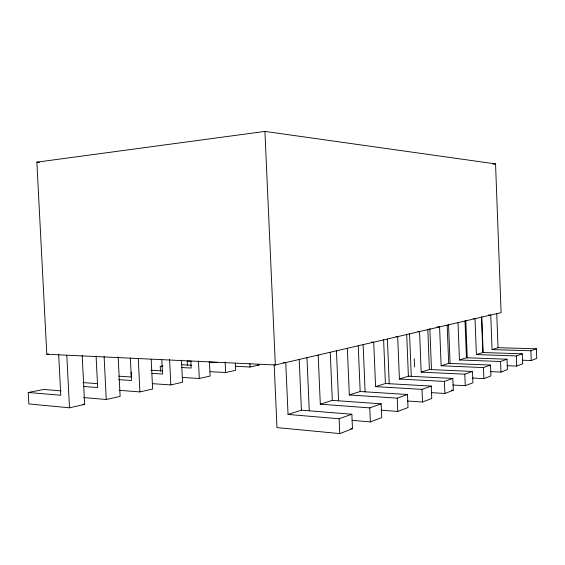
<?xml version="1.0" encoding="UTF-8"?>
<svg xmlns="http://www.w3.org/2000/svg" width="565" height="565" viewBox="0 0 565 565"><rect width="100%" height="100%" fill="white"/><g stroke="black" fill="none" stroke-linecap="round" stroke-linejoin="round"><path stroke-width="0.85" d="M274.166 364.672L276.977 427.606L339.763 433.588L352.468 428.743L351.854 414.237L301.42 410.183L288.044 414.435L285.749 362.575L283.242 362.462M352.115 420.367L370.365 421.914L381.728 417.577L381.163 403.841L332.319 400.366L320.306 404.18L318.18 355.053M381.071 410.183L397.788 411.447L408.015 407.549L407.485 394.511L360.173 391.51L349.325 394.963L347.348 348.287M407.556 401.009L422.5 402.019L431.752 398.495L431.257 386.086L385.415 383.494L375.57 386.622L373.726 342.171L371.254 342.108M431.695 392.675L444.888 393.48L453.292 390.274L452.833 378.437L408.389 376.191L399.413 379.044L397.689 336.613L395.959 336.578M452.925 385.026L465.256 385.704L472.933 382.78L472.495 371.459L429.393 369.517L421.179 372.123L419.555 331.542L417.874 331.514M472.58 378.041L483.88 378.607L490.914 375.923L490.505 365.075L448.674 363.387L441.124 365.788L439.591 326.895L437.141 326.86M490.484 371.615L500.964 372.088L507.434 369.616L507.045 359.213L466.429 357.751L459.465 359.962L458.017 322.622M507.024 365.696L516.692 366.085L522.66 363.804L522.293 353.803L482.828 352.532L476.394 354.58L475.024 318.681L473.336 318.667M522.526 360.223L531.22 360.541L536.75 358.429L536.404 348.803L498.033 347.701L492.066 349.601L490.759 315.037L488.294 315.016M288.044 414.435L339.127 418.75L351.854 414.237M320.306 404.18L369.778 407.881L381.163 403.841M349.325 394.963L397.244 398.141L407.485 394.511M375.57 386.622L421.991 389.37L431.257 386.086M399.413 379.044L444.408 381.417L452.833 378.437M421.179 372.123L464.811 374.185L472.495 371.459M441.124 365.788L483.456 367.575L490.505 365.075M459.465 359.962L500.562 361.508L507.045 359.213M476.394 354.58L516.318 355.929L522.293 353.803M492.066 349.601L530.867 350.766L536.404 348.803M275.332 364.99L501.106 312.636L495.547 163.907L264.914 131.412L36.859 162.155L46.803 354.241L275.332 364.99L264.914 131.412M61.105 390.867L43.597 389.462L28.25 392.491L28.85 403.94L69.488 407.817L84.658 404.392L82.186 355.562M83.528 397.576L106.262 399.512L120.126 396.376L118.17 356.939M119.187 390.337L139.908 391.905L152.628 389.031L151.194 359.474M152.536 383.677L170.814 384.92L182.53 382.272L181.478 360.251M182.636 377.469L199.297 378.486L210.116 376.043L209.46 361.967M210.095 371.678L225.633 372.533L235.662 370.266L235.337 363.217M235.287 366.282L250.062 367.017L259.377 364.912L257.647 364.828M160.474 371.269L160.241 366.41L162.798 365.901M46.803 354.241L48.541 353.965M492.92 164.147L495.547 163.907M191.556 361.282L187.206 361.077L187.411 365.336M208.951 362.101L217.645 362.518M181.845 364.75L191.507 365.237M160.241 366.41L162.819 366.544M181.711 367.54L191.161 368.041L190.836 361.148M150.897 370.237L162.162 370.873M451.555 390.168L453.292 390.274M152.063 373.394L162.522 374.016L161.844 360.004M118.763 376.212L131.066 376.989M118.572 379.638L131.468 380.492L130.353 357.822M36.859 162.155L39.494 162.332M83.02 382.597L97.745 383.649M83.754 386.502L97.674 387.541L96.099 356.162M28.25 392.491L60.766 395.239L58.654 354.142M82.935 404.236L84.658 404.392M350.717 428.581L352.468 428.743M66.804 355.378L69.488 407.817M138.298 358.888L139.908 391.905M131.144 372.158L131.355 376.368M104.115 356.529L106.262 399.512M198.477 360.95L199.297 378.486M169.592 359.425L170.814 384.92M249.899 363.5L250.062 367.017M225.153 362.01L225.633 372.533M306.936 357.242L309.26 410.628M299.203 359.453L301.42 410.183M358.252 345.759L360.173 391.51M336.436 350.575L338.576 400.811M339.127 418.75L339.763 433.588M330.257 352.249L332.319 400.366M409.561 333.964L411.285 376.657M406.708 334.522L408.389 376.191M397.244 398.141L397.788 411.447M387.399 339.021L389.243 383.932M383.621 339.876L385.415 383.494M369.778 407.881L370.365 421.914M363.125 344.516L365.11 391.983M464.811 374.185L465.256 385.704M448.546 324.261L450.086 363.691M447.176 325.136L448.674 363.387M444.408 381.417L444.888 393.48M429.852 328.505L431.491 369.863M427.811 329.628L429.393 369.517M421.991 389.37L422.5 402.019M414.258 358.853L414.583 366.996M516.318 355.929L516.692 366.085M500.562 361.508L500.964 372.088M496.755 313.646L498.033 347.701M481.79 316.725L483.16 352.666M481.486 317.184L482.828 352.532M483.456 367.575L483.88 378.607M465.807 320.341L467.255 357.977M465.009 321.005L466.429 357.751M530.867 350.766L531.22 360.541"/></g></svg>
